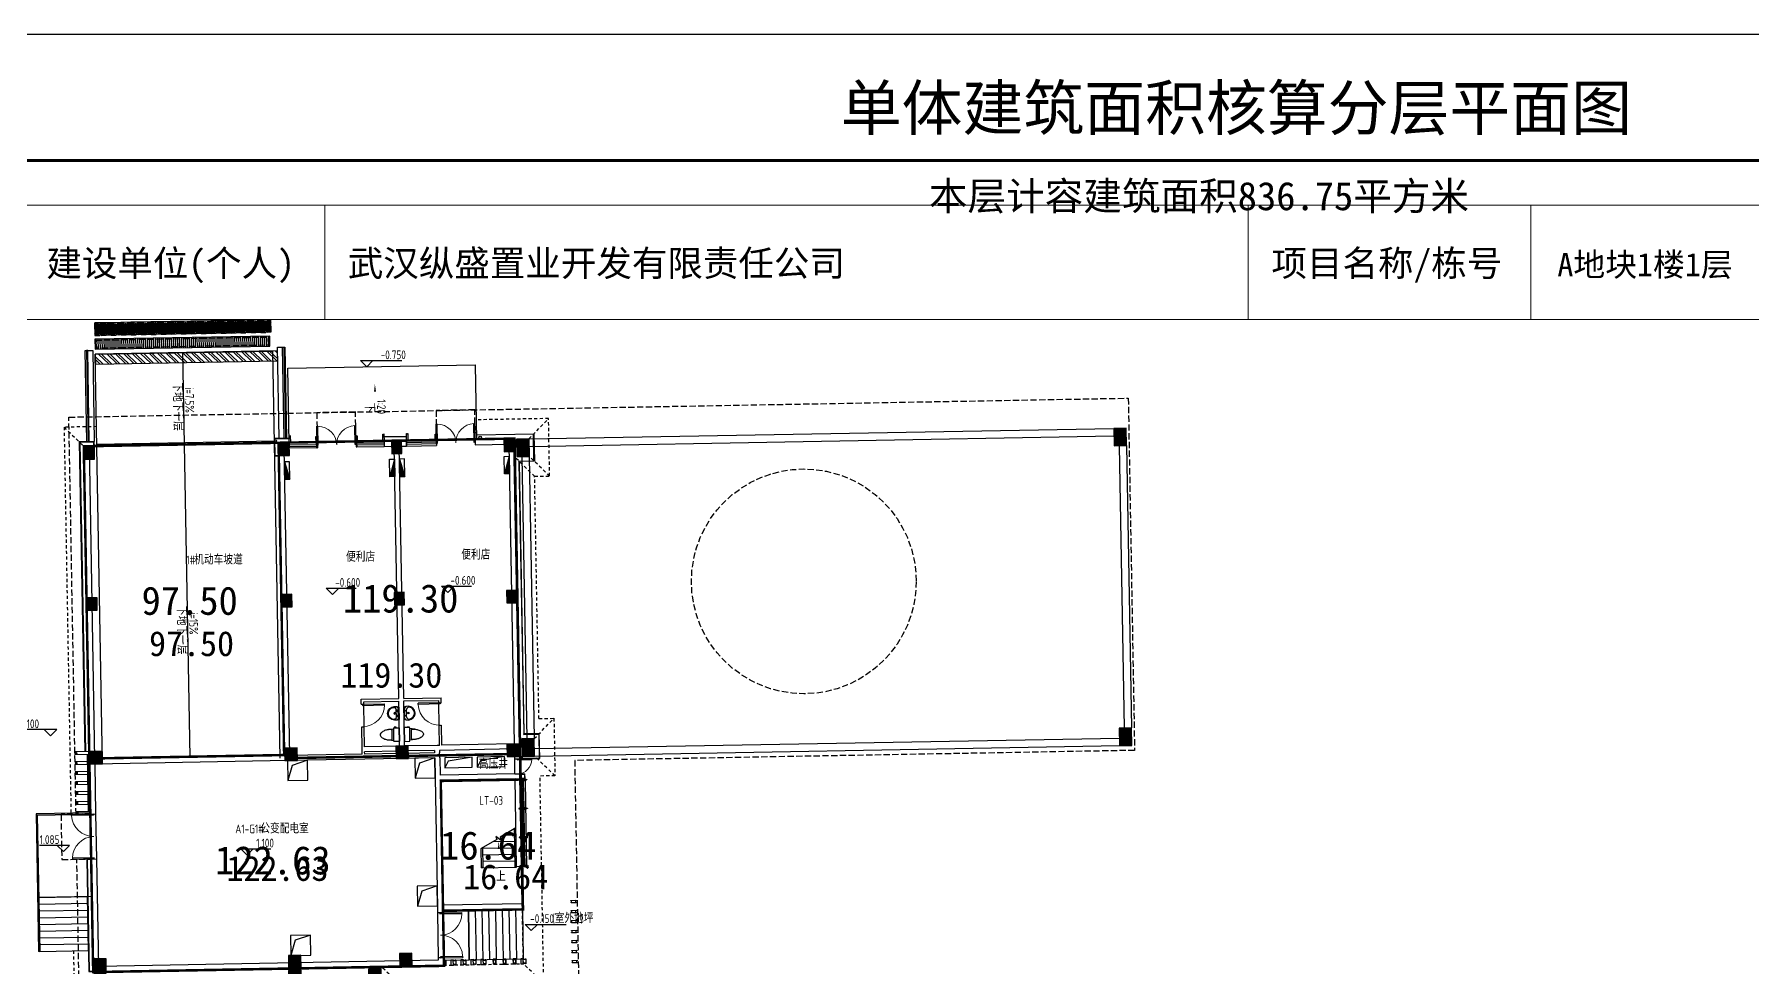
# Model space of a CAD drawing. Extents: x 512858 to 514372, y -232486 to -231710.
# Drawn here: x 513174.1 to 513242.9, y -231747.4 to -231710.1 of the extents above; entities that cross this region are included whole.
import ezdxf
from ezdxf.enums import TextEntityAlignment as Align

# ---------------------------------------------------------------- set-up
doc = ezdxf.new("R2010")
doc.units = 0
doc.header["$LTSCALE"] = 1000
for name, pattern in [('__DASH', [0.35, 0.25, -0.1]), ('CACHE2', [0.1875, 0.125, -0.0625]), ('DASH', [0.35, 0.25, -0.1])]:
    doc.linetypes.add(name, pattern=pattern)
doc.layers.get('0').update_dxf_attribs({"color": 252})
for name, color, linetype in [('$计容结果', 7, 'Continuous'), ('$面积结果', 7, 'Continuous'), ('1-A-METAL-E', 253, 'Continuous'), ('1-A-METAL-S', 253, 'Continuous'), ('1-线脚', 253, 'Continuous'), ('6#-造型-1F（实施版）金属型材-METAL-S', 253, 'Continuous'), ('6#-造型-1F（实施版）门窗', 253, 'Continuous'), ('_0', 252, 'Continuous'), ('A-ANNO-100-DIM-E', 253, 'Continuous'), ('A-ANNO-100-SYMB', 253, 'Continuous'), ('A-ANNO-100-TXT', 252, 'Continuous'), ('A-ANNO-50-SYMB', 252, 'Continuous'), ('A-DOOR', 252, 'Continuous'), ('A-Drain-Well', 253, 'Continuous'), ('A-FIRE-DOOR', 252, 'Continuous'), ('A-HOLE-E', 253, 'Continuous'), ('A-Line', 252, 'Continuous'), ('A-METAL-E', 253, 'Continuous'), ('A-METAL-S', 253, 'Continuous'), ('A-PATT-COLU', 253, 'Continuous'), ('A-STAIR', 252, 'Continuous'), ('A-STONE-S', 253, 'Continuous'), ('A-STR-CONC-C', 253, 'Continuous'), ('A-STR-CONC-H', 253, 'Continuous'), ('A-WALL-S', 252, 'Continuous'), ('A-WINDOW', 253, 'Continuous'), ('A-散水-建筑', 253, 'CACHE2'), ('AA-DIM_SYMB', 253, 'Continuous'), ('AA-STAIR', 252, 'Continuous'), ('AA-WALL', 252, 'Continuous'), ('PUB_HATCH', 252, 'Continuous'), ('WALL', 252, 'Continuous'), ('看线', 253, 'Continuous'), ('立面轮廓', 253, 'Continuous'), ('面积-免计容-配电房-1', 79, 'Continuous'), ('面积-计容-商业-1', 3, 'Continuous')]:
    doc.layers.add(name, color=color, linetype=linetype)
for name, color, linetype, lineweight in [('P-FIRE-FH', 252, 'Continuous', 25), ('图廓', 252, 'Continuous', 9), ('面积-不计容-地下室-1', 4, 'Continuous', 0)]:
    doc.layers.add(name, color=color, linetype=linetype, lineweight=lineweight)
doc.layers.add('打印图框', color=252, linetype='Continuous', plot=False)
doc.styles.add('dw', font='simhei.ttf')
doc.styles.add('STYLE1', font='stylu.ttf')
doc.styles.add('TYDG_02', font='TSSDENG.shx', dxfattribs={"width": 0.8, "bigfont": 'hztxt.shx'})

# ---------------------------------------------------------------- blocks, each defined once
blk = doc.blocks.new('1新159_FZH')
blk.add_lwpolyline([(-0.5, -0.5), (0.5, -0.5), (0.5, 0.5), (-0.5, 0.5)], close=True)
at = {"layer": 'PUB_HATCH'}
blk.add_solid([(-0.5, -0.5), (0.5, -0.5), (-0.5, 0.5), (0.5, 0.5)], dxfattribs=at)
blk = doc.blocks.new('1新177zz')
at = {"layer": 'A-STR-CONC-C'}
for p, xscale, yscale, zscale, rotation in [((-15929, 6050, 0), 400.0000000051514, 499.9999999770662, 499.9999999770662, 5.1359821e-09), ((-8129, 6050, 0), 399.9999999825959, 500.0000000362052, 500.0000000362052, 359.9999999965148), ((-3629, 6050, 0), 400.0000000172004, 500, 500, 6.003096e-10), ((871, 6050, 0), 399.9999999560532, 499.9999999998836, 499.9999999998836, 359.999999999283), ((-15929, 0, 0), 400.0000000253785, 500.000000017928, 500.000000017928, 2.001032e-09), ((-8129, 0, 0), 399.9999999827705, 499.9999999803258, 499.9999999803258, 359.9999999994998), ((-3629, 0, 0), 400.0000000171131, 499.9999999997672, 499.9999999997672, 3.835311e-10), ((871, 0, 0), 400.0000000169093, 500, 500, 2.334537e-10), ((-15879, -6150, 0), 499.9999999999709, 499.9999999999709, 499.9999999999709, 2.66804e-11), ((-8079, -6150, 0), 500, 500, 500, 1.33402e-11), ((-3629, -6150, 0), 499.9999999999709, 499.9999999999709, 499.9999999999709, 359.9999999999866), ((821, -6150, 0), 500.0000000000291, 500.0000000000291, 500.0000000000291, 1.33402e-11), ((-15879, -14450, 0), 500.0000000000291, 500.0000000000291, 500.0000000000291, 1.33402e-11), ((-8079, -14450, 0), 500.0000000000582, 500.0000000000582, 500.0000000000582, 2.66804e-11), ((-3629, -14450, 0), 500, 500, 500, 1.33402e-11), ((-8079, -15050, 0), 500.0000000000291, 500.0000000000291, 500.0000000000291, 1.33402e-11), ((-4879, -15050, 0), 499.9999999999709, 499.9999999999709, 499.9999999999709, 359.9999999999866), ((-15879, -23050, 0), 499.9999999999709, 499.9999999999709, 499.9999999999709, 2.66804e-11), ((-7279, -23050, 0), 499.9999999999127, 499.9999999999127, 499.9999999999127, 1.33402e-11)]:
    blk.add_blockref('1新159_FZH', p, dxfattribs=dict(at, xscale=xscale, yscale=yscale, zscale=zscale, rotation=rotation))
for p, xscale, yscale, zscale in [((-15879, -15050, 0), 500.0000000000291, 500.0000000000291, 500.0000000000291), ((-4879, -23050, 0), 500, 500, 500)]:
    blk.add_blockref('1新159_FZH', p, dxfattribs=dict(at, xscale=xscale, yscale=yscale, zscale=zscale))
blk = doc.blocks.new('1新77A$C3B0876DE')
at = {"layer": '看线', "linetype": 'DASH', "elevation": 0}
for points in [[(-64970, 36642), (-65256, 52539), (-22844, 53299), (-22591, 39201), (-45007, 38800), (-44821, 28501), (-50521, 28399), (-50310, 16590), (1502, 16590), (1502, 2100), (-798, 2100), (-798, -700), (-2650, -700)], [(-53767, 51845), (-53783, 52745), (-55333, 52717), (-55317, 51817)], [(-48992, 51930), (-49009, 52830), (-50558, 52802), (-50542, 51902)], [(-64371, 36652), (-65571, 36631), (-65539, 34831), (-64339, 34853)], [(-64811, 27693), (-64938, 34842)]]:
    blk.add_lwpolyline(points, dxfattribs=at)
at = {"layer": '看线', "linetype": 'DASH'}
blk.add_circle((-35833, 45965, 0), 4500, dxfattribs=at)
blk = doc.blocks.new('1新09$TwtSys$00000434')
for p, q in [((-0.5, 0.5), (-0.5, -0.5)), ((-0.5, -0.5), (0.5, 0.5)), ((0.5, 0.5), (-0.5, 0.5)), ((0.5, -0.5), (0.5, 0.5)), ((-0.5, -0.5), (0.5, -0.5))]:
    blk.add_line(p, q)
blk.add_solid([(0.5, -0.5), (0.5, 0.5), (-0.5, -0.5)])
blk = doc.blocks.new('1新89A$C71297C34')
at = {"layer": 'P-FIRE-FH', "yscale": 200, "zscale": 700}
for p, xscale, rotation in [((-47720, 50622, 0), -700, 91.02643249803366), ((-56516, 50403, 0), 700, 271.0264324980337), ((-52319, 50506, 0), -700, 91.02643249803366), ((-51919, 50515, 0), 700, 271.0264324980337)]:
    blk.add_blockref('1新09$TwtSys$00000434', p, dxfattribs=dict(at, xscale=xscale, rotation=rotation))
blk = doc.blocks.new('1新174ss')
at = {"layer": 'A-METAL-E'}
blk.add_lwpolyline([(-146444, -957702), (-146432, -958402), (-146932, -958411)], dxfattribs=at)
at = {"layer": 'A-散水-建筑'}
for points in [[(-146213, -959459), (-146218, -959198), (-145618, -959188), (-145659, -956888), (-148559, -956940)], [(-146444, -957702), (-145659, -956888)], [(-163746, -957212), (-165056, -957235), (-164779, -972683)], [(-165056, -957235), (-164242, -958021)], [(-145618, -959188), (-146431, -958402)], [(-146218, -959198), (-147031, -958413)], [(-146044, -968897), (-146213, -959459)], [(-146229, -969700), (-145444, -968886)], [(-146044, -968897), (-145444, -968886), (-145403, -971186), (-146003, -971196)], [(-145403, -971186), (-146216, -970400)], [(-151478, -983947), (-151556, -979597), (-145854, -979495), (-146003, -971196)], [(-149869, -978767), (-146669, -978710), (-146708, -976510)], [(-164680, -978192), (-164618, -981682)], [(-151556, -979597), (-152369, -978812)], [(-145854, -979495), (-146668, -978710)]]:
    blk.add_lwpolyline(points, dxfattribs=at)
blk = doc.blocks.new('1新165drhdeggdgd')
at = {"color": 8}
for p, q in [((1120758, -219765), (1120787, -219557)), ((1121189, -219373), (1121131, -219427)), ((1121224, -219359), (1121584, -219359)), ((1121262, -219442), (1121544, -219442)), ((1121619, -219374), (1121675, -219431))]:
    blk.add_line(p, q, dxfattribs=at)
for points in [[(1120806, -219557, 0.414214), (1120828, -219535), (1120828, -219359, 0.414214), (1120806, -219337), (1120299, -219337, 0.414214), (1120277, -219359), (1120277, -219535, 0.414214), (1120299, -219557)], [(1120372, -219623), (1120733, -219623, -0.39219), (1120753, -219641), (1120755, -219662), (1120757, -219700), (1120757, -219734), (1120757, -219765), (1120754, -219795), (1120749, -219825), (1120742, -219855), (1120732, -219886), (1120720, -219920), (1120705, -219956), (1120687, -219990), (1120667, -220023), (1120643, -220053), (1120616, -220078), (1120586, -220096), (1120565, -220103, -0.15433), (1120540, -220103), (1120519, -220096), (1120489, -220078), (1120462, -220053), (1120438, -220023), (1120418, -219990), (1120400, -219956), (1120385, -219920), (1120373, -219886), (1120363, -219855), (1120356, -219825), (1120351, -219795), (1120348, -219765), (1120348, -219734), (1120348, -219700), (1120350, -219662), (1120352, -219641, -0.39219)], [(1121300, -219766, 0.224698), (1121514, -219762, 0.348046), (1121672, -219415), (1121643, -219337), (1121162, -219337), (1121133, -219415, 0.356844)]]:
    blk.add_lwpolyline(points, format="xyb", close=True, dxfattribs=at)
for points in [[(1120347, -219765), (1120318, -219557)], [(1121165, -219337), (1121642, -219337)]]:
    blk.add_lwpolyline(points, dxfattribs=at)
blk.add_lwpolyline([(1120828, -219457), (1120850, -219457), (1120850, -219536), (1120828, -219536)], close=True, dxfattribs=at)
for centre, radius in [((1121303, -219402), 16.3), ((1121405, -219509), 31.6), ((1121405, -219509), 23), ((1121503, -219402), 16.3)]:
    blk.add_circle(centre, radius, dxfattribs=at)
for centre, radius, start, end in [((1121262, -219542), 100, 90, 190.56023), ((1121403, -219515), 243, 190.56023, 349.43977), ((1121224, -219409), 50, 90, 133.18096), ((1121544, -219542), 100, 349.43977, 90), ((1121584, -219409), 50, 44.56072, 90)]:
    blk.add_arc(centre, radius, start, end, dxfattribs=at)
blk = doc.blocks.new('1新157JSDDY')
at = {"layer": 'A-Line'}
for p, q in [((-200, 250), (0, 250)), ((-200, 0), (-200, 250)), ((-200, 250), (200, 250)), ((200, 250), (0, 250)), ((200, 0), (200, 250)), ((200, 0), (200, -250)), ((-200, 0), (-200, -250)), ((-200, -250), (200, -250))]:
    blk.add_line(p, q, dxfattribs=at)
at = {"layer": 'PUB_HATCH'}
for p, q in [((-155, 0, 0), (-200, 84, 0)), ((-155, 0, 0), (-200, -84, 0)), ((0, 192), (-29, 192)), ((-29, 192), (-16, 167, 0)), ((-16, 167, 0), (-16, 152, 0)), ((-16, 152, 0), (0, 152, 0)), ((0, 192), (29, 192)), ((16, 152, 0), (0, 152, 0)), ((29, 192), (16, 167, 0)), ((16, 167, 0), (16, 152, 0)), ((155, 0, 0), (200, 84, 0)), ((155, 0, 0), (200, -84, 0)), ((-29, -192), (-16, -167, 0)), ((0, -192), (-29, -192)), ((-16, -167, 0), (-16, -152, 0)), ((-16, -152, 0), (0, -152, 0)), ((16, -152, 0), (0, -152, 0)), ((0, -192), (29, -192)), ((16, -167, 0), (16, -152, 0)), ((29, -192), (16, -167, 0))]:
    blk.add_line(p, q, dxfattribs=at)
at = {"layer": 'PUB_HATCH', "elevation": 0, "flags": 128}
for points in [[(-75, 0), (-200, 232)], [(-200, 167), (-16, 167)], [(-200, 158), (-115, 0)], [(-200, -158), (-115, 0)], [(-75, 0), (-200, -232)], [(-35, 0), (-170, 250)], [(-35, 0), (-170, -250)], [(0, 8), (-130, 250)], [(0, 82), (-90, 250)], [(0, 8), (130, 250)], [(0, 82), (90, 250)], [(200, 167), (16, 167)], [(35, 0), (170, 250)], [(35, 0), (170, -250)], [(75, 0), (200, 232)], [(75, 0), (200, -232)], [(200, 158), (115, 0)], [(200, -158), (115, 0)], [(-200, -167), (-16, -167)], [(0, -8), (-130, -250)], [(0, -82), (-90, -250)], [(0, -8), (130, -250)], [(0, -82), (90, -250)], [(200, -167), (16, -167)]]:
    blk.add_lwpolyline(points, dxfattribs=at)
at = {"layer": 'PUB_HATCH', "flags": 128}
for points in [[(-200, 83), (-1, 83)], [(-200, 0), (0, 0)], [(-200, 0), (0, 0)], [(200, 0), (0, 0)], [(200, 0), (0, 0)], [(200, 83), (1, 83)], [(-200, -83), (-1, -83)], [(200, -83), (1, -83)]]:
    blk.add_lwpolyline(points, dxfattribs=at)
at = {"layer": 'PUB_HATCH'}
for centre, start, end in [((0, 167, 0), 90.00052, 269.99948), ((0, 167, 0), 270.00052, 89.99948), ((0, -167, 0), 90.00052, 269.99948), ((0, -167, 0), 270.00052, 89.99948)]:
    blk.add_arc(centre, 10, start, end, dxfattribs=at)
blk = doc.blocks.new('1新84A$C5EFF0BDD')
at = {"true_color": 0x939598}
h = blk.add_hatch(dxfattribs=at)
h.set_pattern_fill('ANSI31', color=252, scale=50, angle=43.97357)
h.set_pattern_definition([(90, (11254.96, -12600), (-79.375, 5e-12), [])])
h.paths.add_polyline_path([(-300, 3900), (-300, 4300), (-7300, 4300), (-7300, 3900)])
h = blk.add_hatch(dxfattribs=at)
h.set_pattern_fill('ANSI32', color=252, scale=50, angle=-90)
h.set_pattern_definition([(315, (-9858.67, -20206.13), (168.3798, 168.3798), []), (315, (-9858.67, -20318.38), (168.3798, 168.3798), [])])
h.paths.add_polyline_path([(0, 3700), (-7300, 3700), (-7300, 3300), (0, 3300)])
at = {"elevation": 0}
blk.add_lwpolyline([(0, 3700), (-7300, 3700), (-7300, 3300), (0, 3300)], close=True, dxfattribs=at)
at = {"layer": '_0', "elevation": 0}
for points in [[(-7700, 200), (-7700, 3850), (-7400, 3850), (-7400, 200)], [(0, 200), (0, 3850), (300, 3850), (300, 200)]]:
    blk.add_lwpolyline(points, dxfattribs=at)
at = {"layer": 'A-Drain-Well', "linetype": 'ByBlock', "elevation": 0, "flags": 128}
blk.add_lwpolyline([(-300, 3900), (-300, 4300), (-7300, 4300), (-7300, 3900)], close=True, dxfattribs=at)
at = {"layer": 'A-Drain-Well', "linetype": '__DASH', "elevation": 0, "flags": 128}
blk.add_lwpolyline([(-350, 3950), (-350, 4250), (-7250, 4250), (-7250, 3950)], close=True, dxfattribs=at)
at = {"layer": 'AA-DIM_SYMB'}
blk.add_lwpolyline([(-3800, 3700), (-3800, -12500)], dxfattribs=at)
at = {"layer": 'AA-STAIR', "ltscale": 10}
for points in [[(-7300, -12700), (-7300, 3700), (-200, 3700), (-200, -12600)], [(-7300, 100), (-200, 100)]]:
    blk.add_lwpolyline(points, dxfattribs=at)
at = {"layer": 'AA-STAIR', "ltscale": 10, "elevation": 0}
blk.add_lwpolyline([(-300, 3700), (-7300, 3700)], dxfattribs=at)
at = {"layer": 'AA-WALL', "elevation": 0}
for points in [[(-7600, 200), (-7600, 3850), (-7650, 3850), (-7650, 200)], [(200, 200), (200, 3850), (250, 3850), (250, 200)]]:
    blk.add_lwpolyline(points, dxfattribs=at)
at = {"layer": 'A-Line', "rotation": 180.0000333580135}
for p in [(-7099, 4700, 0), (-6850, 4700, 0), (-6450, 4700, 0), (-6050, 4700, 0), (-5650, 4700, 0), (-5250, 4700, 0), (-4850, 4700, 0), (-4450, 4700, 0), (-4050, 4700, 0), (-3650, 4700, 0), (-3250, 4700, 0), (-2850, 4700, 0), (-2450, 4700, 0), (-2050, 4700, 0), (-1650, 4700, 0), (-1250, 4700, 0), (-850, 4700, 0), (-450, 4700, 0)]:
    blk.add_blockref('1新157JSDDY', p, dxfattribs=at)
blk = doc.blocks.new('1新79A$C45797C39')
at = {"layer": '立面轮廓'}
for points in [[(-115, -2), (115, 2), (116, -73), (-114, -77), (-115, -2)], [(-115, -12), (115, -8)], [(-114, -67), (116, -63)]]:
    blk.add_lwpolyline(points, dxfattribs=at)
for points in [[(-114, -35), (-169, -36, 1), (-169, -46), (-114, -45)], [(116, -30), (171, -29, -1), (171, -39), (116, -40)]]:
    blk.add_lwpolyline(points, format="xyb", dxfattribs=at)
blk = doc.blocks.new('1新170gthegsffsf')
at = {"layer": '6#-造型-1F（实施版）金属型材-METAL-S'}
blk.add_lwpolyline([(2575456, -483476), (2575446, -483476), (2575446, -483466), (2575416, -483466), (2575416, -483476), (2575406, -483476), (2575406, -483226), (2575456, -483226)], close=True, dxfattribs=at)
blk = doc.blocks.new('1新88A$C6F092640')
at = {"layer": '1-A-METAL-E', "elevation": 0}
for points in [[(-47192, 37985), (-47131, 34536)], [(-46992, 37989), (-46931, 34539)]]:
    blk.add_lwpolyline(points, dxfattribs=at)
at = {"layer": '1-A-METAL-S', "elevation": 0}
for points in [[(-47117, 37987), (-47098, 36912)], [(-47067, 37987), (-47048, 36913)], [(-47097, 36837), (-47077, 35762)], [(-47047, 36838), (-47028, 35763)], [(-47076, 35687), (-47057, 34612)], [(-47026, 35688), (-47007, 34613)]]:
    blk.add_lwpolyline(points, dxfattribs=at)
at = {"layer": '6#-造型-1F（实施版）金属型材-METAL-S', "elevation": 0}
for points in [[(-56441, 51797), (-56431, 51797), (-56431, 51787), (-56401, 51787), (-56401, 51797), (-56391, 51798), (-56386, 51498), (-56436, 51497)], [(-52692, 51864), (-52682, 51864), (-52682, 51854), (-52652, 51855), (-52652, 51865), (-52642, 51865), (-52636, 51565), (-52686, 51564)], [(-51742, 51881), (-51732, 51881), (-51732, 51871), (-51702, 51872), (-51702, 51882), (-51692, 51882), (-51687, 51582), (-51737, 51581)], [(-48992, 51930), (-48982, 51930), (-48982, 51920), (-48952, 51921), (-48952, 51931), (-48942, 51931), (-48937, 51631), (-48987, 51630)], [(-65014, 39061), (-65014, 39041), (-64414, 39052), (-64416, 39152), (-65016, 39141), (-65016, 39121), (-64946, 39122), (-64944, 39062)], [(-65007, 38661), (-65007, 38641), (-64507, 38650), (-64509, 38750), (-65009, 38741), (-65008, 38721), (-64938, 38722), (-64937, 38662)], [(-65000, 38261), (-65000, 38241), (-64500, 38250), (-64502, 38350), (-65002, 38341), (-65001, 38321), (-64931, 38323), (-64930, 38263)], [(-64993, 37861), (-64993, 37841), (-64493, 37850), (-64494, 37950), (-64994, 37941), (-64994, 37921), (-64924, 37923), (-64923, 37863)], [(-64986, 37461), (-64985, 37441), (-64486, 37450), (-64487, 37550), (-64987, 37541), (-64987, 37521), (-64917, 37523), (-64916, 37463)], [(-64979, 37061), (-64978, 37041), (-64478, 37050), (-64480, 37150), (-64980, 37141), (-64980, 37121), (-64910, 37123), (-64909, 37063)], [(-64971, 36662), (-64971, 36642), (-64371, 36652), (-64373, 36752), (-64973, 36742), (-64973, 36722), (-64903, 36723), (-64901, 36663)], [(-45155, 33197), (-44955, 33200), (-44955, 33180), (-44978, 33180), (-44977, 33120), (-44953, 33120), (-44953, 33100), (-45153, 33097), (-45153, 33117), (-45130, 33117), (-45131, 33177), (-45155, 33177)], [(-45148, 32797), (-44948, 32800), (-44947, 32780), (-44970, 32780), (-44969, 32720), (-44946, 32720), (-44946, 32700), (-45146, 32697), (-45146, 32717), (-45123, 32717), (-45124, 32777), (-45147, 32777)], [(-45141, 32397), (-44941, 32400), (-44940, 32380), (-44963, 32380), (-44962, 32320), (-44939, 32320), (-44939, 32300), (-45139, 32297), (-45139, 32317), (-45116, 32317), (-45117, 32377), (-45140, 32377)], [(-45133, 31997), (-44933, 32000), (-44933, 31980), (-44956, 31980), (-44955, 31920), (-44932, 31920), (-44932, 31900), (-45132, 31897), (-45132, 31917), (-45109, 31917), (-45110, 31977), (-45133, 31977)], [(-45126, 31597), (-44926, 31600), (-44926, 31580), (-44949, 31580), (-44948, 31520), (-44925, 31520), (-44924, 31500), (-45124, 31497), (-45125, 31517), (-45102, 31517), (-45103, 31577), (-45126, 31577)], [(-45119, 31197), (-44919, 31200), (-44919, 31180), (-44942, 31180), (-44941, 31120), (-44918, 31120), (-44917, 31100), (-45117, 31097), (-45118, 31117), (-45095, 31117), (-45096, 31177), (-45119, 31177)], [(-50165, 30806), (-50161, 30606), (-50181, 30605), (-50182, 30629), (-50242, 30627), (-50241, 30604), (-50261, 30604), (-50265, 30804), (-50245, 30804), (-50245, 30781), (-50185, 30782), (-50185, 30805)], [(-49765, 30813), (-49762, 30613), (-49782, 30613), (-49782, 30636), (-49842, 30635), (-49841, 30612), (-49861, 30611), (-49865, 30811), (-49845, 30812), (-49845, 30788), (-49785, 30790), (-49785, 30813)], [(-49365, 30820), (-49362, 30620), (-49382, 30620), (-49382, 30643), (-49442, 30642), (-49442, 30619), (-49462, 30618), (-49465, 30818), (-49445, 30819), (-49445, 30796), (-49385, 30797), (-49385, 30820)], [(-48965, 30827), (-48962, 30627), (-48982, 30627), (-48982, 30650), (-49042, 30649), (-49042, 30626), (-49062, 30626), (-49065, 30826), (-49045, 30826), (-49045, 30803), (-48985, 30804), (-48985, 30827)], [(-48565, 30834), (-48562, 30635), (-48582, 30634), (-48582, 30657), (-48642, 30656), (-48642, 30633), (-48662, 30633), (-48665, 30833), (-48645, 30833), (-48645, 30810), (-48585, 30811), (-48585, 30834)], [(-48165, 30842), (-48162, 30642), (-48182, 30641), (-48182, 30664), (-48242, 30663), (-48242, 30640), (-48262, 30640), (-48265, 30840), (-48245, 30840), (-48245, 30817), (-48185, 30818), (-48185, 30841)], [(-47765, 30849), (-47762, 30649), (-47782, 30648), (-47782, 30672), (-47842, 30670), (-47842, 30647), (-47862, 30647), (-47865, 30847), (-47845, 30847), (-47845, 30824), (-47785, 30825), (-47785, 30848)], [(-47365, 30856), (-47362, 30656), (-47382, 30656), (-47382, 30679), (-47442, 30678), (-47442, 30655), (-47462, 30654), (-47465, 30854), (-47445, 30855), (-47445, 30831), (-47385, 30833), (-47385, 30856)], [(-46966, 30863), (-46962, 30663), (-46982, 30663), (-46982, 30686), (-47042, 30685), (-47042, 30662), (-47062, 30661), (-47066, 30861), (-47046, 30862), (-47045, 30839), (-46985, 30840), (-46986, 30863)], [(-45112, 30797), (-44912, 30800), (-44912, 30780), (-44935, 30780), (-44934, 30720), (-44910, 30720), (-44910, 30700), (-45110, 30697), (-45110, 30717), (-45087, 30717), (-45088, 30777), (-45112, 30777)]]:
    blk.add_lwpolyline(points, close=True, dxfattribs=at)
for points in [[(-64473, 36750), (-64514, 39050)], [(-64453, 36751), (-64494, 39050)]]:
    blk.add_lwpolyline(points, dxfattribs=at)
at = {"layer": 'A-STONE-S', "elevation": 0}
for points in [[(-56439, 51697), (-57039, 51686), (-57027, 50986), (-56827, 50990)], [(-56439, 51677), (-57019, 51666), (-57007, 51006), (-56827, 51010)], [(-52640, 51765), (-51740, 51781)], [(-52640, 51745), (-51740, 51761)], [(-48941, 51831), (-47401, 51859)], [(-64235, 51357), (-64238, 51557), (-64838, 51546), (-64616, 39148)], [(-64255, 51357), (-64258, 51537), (-64818, 51527), (-64596, 39149)], [(-47110, 38962), (-47108, 38862), (-46408, 38874), (-46426, 39874), (-47046, 39863)], [(-47046, 39843), (-46446, 39854), (-46429, 38894), (-47088, 38882), (-47090, 38962)], [(-47046, 39843), (-47046, 39863)], [(-47197, 38240), (-47017, 38243), (-47014, 38083), (-47199, 38080)], [(-47197, 38260), (-46997, 38264)], [(-64339, 34852), (-64539, 34849), (-64458, 30350), (-64258, 30353)], [(-64339, 34832), (-64519, 34829), (-64439, 30370), (-64259, 30373)]]:
    blk.add_lwpolyline(points, dxfattribs=at)
at = {"layer": 'A-STONE-S'}
for points in [[(-47401, 51859), (-47401, 51839), (-48940, 51811)], [(-47026, 39883), (-47221, 50742), (-47241, 50741), (-47046, 39883)], [(-47046, 39883), (-47026, 39883)], [(-47199, 38060), (-46994, 38064), (-46997, 38264)]]:
    blk.add_lwpolyline(points, dxfattribs=at)
blk.add_lwpolyline([(-47241, 50761), (-47242, 50781), (-46642, 50792), (-46661, 51852), (-47381, 51839), (-47381, 51859), (-46641, 51872), (-46621, 50772)], close=True, dxfattribs=at)
at = {"layer": '1-线脚', "rotation": 359.9617432749528}
for p in [(-47094, 38062, 0), (-47073, 36912, 0), (-47052, 35762, 0), (-47032, 34613, 0)]:
    blk.add_blockref('1新79A$C45797C39', p, dxfattribs=at)
at = {"layer": '6#-造型-1F（实施版）门窗', "rotation": 181.026432498089}
for p in [(2528338, -385496, 0), (2529938, -385468, 0), (2533112, -385411, 0)]:
    blk.add_blockref('1新170gthegsffsf', p, dxfattribs=at)
blk = doc.blocks.new('1新04$DorLib2D$00000002')
for p, q in [((-0.5, 0), (-0.5, 0.4875)), ((-0.475, 0.4875), (-0.5, 0.4875)), ((-0.475, 0), (-0.475, 0.4875)), ((0.475, 0), (0.475, 0.4875)), ((0.475, 0.4875), (0.5, 0.4875)), ((0.5, 0), (0.5, 0.4875)), ((-0.5, 0), (-0.475, 0)), ((0.5, 0), (0.475, 0))]:
    blk.add_line(p, q)
at = {"lineweight": 13}
for centre, start, end in [((-0.4875, 0), 0, 88.53072), ((0.4875, 0), 91.46928, 180)]:
    blk.add_arc(centre, 0.4875, start, end, dxfattribs=at)
blk = doc.blocks.new('1新10$WINLIB2D$00000001')
at = {"color": 0}
for points in [[(-0.5, 0.5), (-0.5, -0.5)], [(-0.5, 0.5), (0.5, 0.5)], [(0.5, 0.167), (-0.5, 0.167)], [(0.5, -0.5), (0.5, 0.5)], [(0.5, -0.167), (-0.5, -0.167)], [(-0.5, -0.5), (0.5, -0.5)]]:
    blk.add_lwpolyline(points, dxfattribs=at)
blk = doc.blocks.new('1新03$DorLib2D$00000001')
for p, q in [((0.45, 0.975), (0.5, 0.975)), ((0.45, 0), (0.45, 0.975)), ((0.5, 0), (0.45, 0)), ((0.5, 0), (0.5, 0.975))]:
    blk.add_line(p, q)
at = {"lineweight": 13}
blk.add_arc((0.475, 0), 0.975, 91.46928, 180, dxfattribs=at)
blk = doc.blocks.new('1新91A-3#-PLAN$0$$DorLib2D$00000001')
for p, q in [((0.45, 0.975), (0.5, 0.975)), ((0.45, 0), (0.45, 0.975)), ((0.5, 0), (0.5, 0.975)), ((0.5, 0), (0.45, 0))]:
    blk.add_line(p, q)
at = {"lineweight": 13}
blk.add_arc((0.475, 0), 0.975, 91.46928, 180, dxfattribs=at)

msp = doc.modelspace()

# ---------------------------------------------------------------- hatches: boundary and pattern name
at = {"layer": 'A-PATT-COLU'}
for points in [[(513217.356, -231725.822), (513217.369, -231726.522), (513217.869, -231726.513), (513217.856, -231725.814)], [(513193.441, -231726.251), (513193.454, -231726.951), (513193.954, -231726.942), (513193.941, -231726.242)], [(513193.656, -231738.249), (513193.669, -231738.949), (513194.169, -231738.94), (513194.156, -231738.24)], [(513217.571, -231737.821), (513217.584, -231738.52), (513218.084, -231738.511), (513218.071, -231737.812)]]:
    msp.add_hatch(color=252, dxfattribs=at).paths.add_polyline_path(points, flags=17)

# ---------------------------------------------------------------- linework, layer by layer
at = {"color": 252}
for centre in [(513183.791, -231726.324), (513191.99, -231726.177)]:
    msp.add_circle(centre, 0.05, dxfattribs=at)
at = {"layer": 'A-ANNO-100-DIM-E', "color": 252}
for p, q in [((513187.447, -231723.358), (513187.197, -231723.108)), ((513187.197, -231723.108), (513188.847, -231723.108)), ((513187.447, -231723.358), (513187.697, -231723.108)), ((513186.075, -231732.467), (513185.825, -231732.217)), ((513185.825, -231732.217), (513187.025, -231732.217)), ((513186.075, -231732.467), (513186.325, -231732.217)), ((513190.69, -231732.385), (513190.44, -231732.135)), ((513190.44, -231732.135), (513191.64, -231732.135)), ((513190.69, -231732.385), (513190.94, -231732.135)), ((513175.037, -231737.877), (513173.387, -231737.877)), ((513174.787, -231738.127), (513174.537, -231737.877)), ((513174.787, -231738.127), (513175.037, -231737.877)), ((513175.551, -231742.511), (513174.352, -231742.511)), ((513175.301, -231742.761), (513175.051, -231742.511)), ((513175.301, -231742.761), (513175.551, -231742.511)), ((513182.656, -231742.899), (513182.406, -231742.649)), ((513182.406, -231742.649), (513183.606, -231742.649)), ((513182.656, -231742.899), (513182.906, -231742.649)), ((513194.034, -231745.923), (513193.784, -231745.673)), ((513193.784, -231745.673), (513195.433, -231745.673)), ((513194.034, -231745.923), (513194.284, -231745.673))]:
    msp.add_line(p, q, dxfattribs=at)
at = {"layer": 'A-ANNO-100-SYMB', "color": 252}
for points in [[(513180.092, -231723.62, 0, 0, 0), (513180.128, -231725.62, 0, 0.08, 0), (513180.122, -231725.32, 0, 0, 0)], [(513187.809, -231725.802, 0, 0, 0), (513187.773, -231724.047, 0, 0.08, 0), (513187.78, -231724.347, 0, 0, 0)], [(513180.252, -231732.569, 0, 0, 0), (513180.288, -231734.569, 0, 0.08, 0), (513180.283, -231734.269, 0, 0, 0)]]:
    msp.add_lwpolyline(points, format="xyseb", dxfattribs=at)
at = {"layer": 'A-ANNO-50-SYMB', "color": 252}
msp.add_lwpolyline([(513192.751, -231743.526, 0, 0, 0), (513192.73, -231742.356, 0, 0.08, 0), (513192.735, -231742.656, 0, 0, 0)], format="xyseb", dxfattribs=at)
at = {"layer": 'A-DOOR', "color": 252}
for p, q in [((513187.346, -231737.762), (513187.33, -231736.862)), ((513190.346, -231737.708), (513190.33, -231736.808)), ((513176.44, -231743.058), (513176.407, -231741.258)), ((513176.64, -231743.055), (513176.607, -231741.255)), ((513190.279, -231745.211), (513190.311, -231747.01)), ((513190.479, -231745.207), (513190.511, -231747.007))]:
    msp.add_line(p, q, dxfattribs=at)
at = {"layer": 'A-FIRE-DOOR', "color": 252}
for p, q in [((513193.381, -231739.654), (513193.371, -231739.054)), ((513193.581, -231739.651), (513193.571, -231739.051))]:
    msp.add_line(p, q, dxfattribs=at)
at = {"layer": 'A-HOLE-E', "color": 252, "elevation": 0}
for points in [[(513191.875, -231739.381), (513192.975, -231739.361), (513192.968, -231738.961), (513191.868, -231738.981)], [(513190.575, -231739.404), (513191.675, -231739.385), (513191.668, -231738.985), (513190.568, -231739.004)], [(513189.476, -231744.945), (513190.276, -231744.931), (513190.261, -231744.131), (513189.461, -231744.146)], [(513184.41, -231746.916), (513185.21, -231746.902), (513185.195, -231746.102), (513184.396, -231746.116)]]:
    msp.add_lwpolyline(points, close=True, dxfattribs=at)
for points in [[(513192.968, -231738.961), (513192.009, -231739.113), (513191.875, -231739.381)], [(513191.668, -231738.985), (513190.709, -231739.136), (513190.575, -231739.404)], [(513190.261, -231744.131), (513189.652, -231744.34), (513189.476, -231744.945)], [(513185.195, -231746.102), (513184.587, -231746.311), (513184.41, -231746.916)]]:
    msp.add_lwpolyline(points, dxfattribs=at)
at = {"layer": 'A-HOLE-E', "color": 252}
for points in [[(513184.285, -231739.917), (513185.084, -231739.903), (513185.07, -231739.103), (513184.27, -231739.117)], [(513189.384, -231739.826), (513190.184, -231739.812), (513190.169, -231739.012), (513189.37, -231739.026)]]:
    msp.add_lwpolyline(points, close=True, dxfattribs=at)
for points in [[(513185.07, -231739.103), (513184.461, -231739.312), (513184.285, -231739.917)], [(513190.169, -231739.012), (513189.561, -231739.221), (513189.384, -231739.826)]]:
    msp.add_lwpolyline(points, dxfattribs=at)
at = {"layer": 'A-METAL-E', "color": 252, "elevation": 0}
for points in [[(513176.406, -231741.209), (513174.207, -231741.248), (513174.305, -231746.757)], [(513176.407, -231741.258), (513174.258, -231741.297), (513174.355, -231746.756)]]:
    msp.add_lwpolyline(points, dxfattribs=at)
at = {"layer": 'A-METAL-E', "color": 252}
msp.add_lwpolyline([(513174.355, -231746.756), (513174.305, -231746.757)], dxfattribs=at)
at = {"layer": 'A-METAL-S', "color": 252}
for points in [[(513190.816, -231747.301), (513190.916, -231747.3), (513190.913, -231747.1), (513190.813, -231747.101)], [(513191.216, -231747.294), (513191.316, -231747.292), (513191.313, -231747.092), (513191.213, -231747.094)], [(513191.616, -231747.287), (513191.716, -231747.285), (513191.713, -231747.085), (513191.613, -231747.087)], [(513192.016, -231747.28), (513192.116, -231747.278), (513192.112, -231747.078), (513192.012, -231747.08)], [(513192.516, -231747.271), (513192.616, -231747.269), (513192.612, -231747.069), (513192.512, -231747.071)], [(513192.916, -231747.264), (513193.016, -231747.262), (513193.012, -231747.062), (513192.912, -231747.064)], [(513193.316, -231747.257), (513193.416, -231747.255), (513193.412, -231747.055), (513193.312, -231747.057)], [(513193.616, -231747.251), (513193.716, -231747.249), (513193.712, -231747.049), (513193.612, -231747.051)]]:
    msp.add_lwpolyline(points, close=True, dxfattribs=at)
at = {"layer": 'A-STAIR', "color": 252}
for p, q in [((513192.504, -231742.36), (513193.37, -231742.345)), ((513192.95, -231742.092), (513193.365, -231742.085)), ((513193.42, -231741.81), (513193.361, -231741.845)), ((513192.035, -231742.643), (513192.094, -231742.607)), ((513192.094, -231742.628), (513193.374, -231742.605)), ((513192.099, -231742.888), (513193.379, -231742.865)), ((513192.048, -231743.379), (513192.108, -231743.378)), ((513192.048, -231743.409), (513192.048, -231743.379)), ((513192.048, -231743.409), (513193.388, -231743.385)), ((513192.104, -231743.148), (513193.383, -231743.125)), ((513193.388, -231743.385), (513193.448, -231743.384)), ((513174.317, -231744.596), (513176.266, -231744.562)), ((513174.355, -231746.756), (513174.317, -231744.596)), ((513174.322, -231744.866), (513176.271, -231744.831)), ((513174.326, -231745.136), (513176.276, -231745.101)), ((513176.305, -231746.721), (513176.266, -231744.562)), ((513191.518, -231745.088), (513193.678, -231745.05)), ((513191.518, -231745.088), (513191.554, -231747.088)), ((513191.788, -231745.083), (513191.824, -231747.083)), ((513192.058, -231745.079), (513192.094, -231747.078)), ((513192.328, -231745.074), (513192.364, -231747.073)), ((513192.598, -231745.069), (513192.634, -231747.069)), ((513192.868, -231745.064), (513192.904, -231747.064)), ((513193.138, -231745.059), (513193.174, -231747.059)), ((513193.408, -231745.054), (513193.443, -231747.054)), ((513193.678, -231745.05), (513193.713, -231747.049)), ((513174.331, -231745.406), (513176.281, -231745.371)), ((513174.336, -231745.676), (513176.286, -231745.641)), ((513174.341, -231745.946), (513176.291, -231745.911)), ((513174.346, -231746.216), (513176.295, -231746.181)), ((513174.351, -231746.486), (513176.3, -231746.451)), ((513174.355, -231746.756), (513176.305, -231746.721)), ((513191.554, -231747.088), (513193.713, -231747.049))]:
    msp.add_line(p, q, dxfattribs=at)
for points in [[(513184.342, -231726.414), (513184.289, -231723.414), (513191.787, -231723.28), (513191.841, -231726.28)], [(513193.42, -231741.81), (513192.787, -231742.19), (513192.824, -231742.32), (513192.615, -231742.151), (513192.65, -231742.273), (513192.035, -231742.643)], [(513193.388, -231743.385), (513193.361, -231741.845)], [(513193.448, -231743.384), (513193.42, -231741.81)], [(513192.048, -231743.379), (513192.035, -231742.643)], [(513192.108, -231743.378), (513192.094, -231742.607)]]:
    msp.add_lwpolyline(points, dxfattribs=at)
at = {"layer": 'A-STAIR', "color": 252, "elevation": 0}
for points in [[(513176.466, -231744.558), (513174.317, -231744.596), (513174.258, -231741.297), (513176.407, -231741.258)], [(513193.674, -231744.85), (513193.649, -231743.375)]]:
    msp.add_lwpolyline(points, dxfattribs=at)
at = {"layer": 'A-STAIR', "color": 252}
msp.add_lwpolyline([(513190.513, -231747.107), (513191.554, -231747.088), (513191.518, -231745.088), (513190.477, -231745.107)], close=True, dxfattribs=at)
at = {"layer": 'A-STR-CONC-C', "color": 252}
for points in [[(513217.369, -231726.522), (513217.869, -231726.513), (513217.856, -231725.814), (513217.356, -231725.822)], [(513193.454, -231726.951), (513193.954, -231726.942), (513193.941, -231726.242), (513193.441, -231726.251)], [(513193.669, -231738.949), (513194.169, -231738.94), (513194.156, -231738.24), (513193.656, -231738.249)], [(513217.584, -231738.52), (513218.084, -231738.511), (513218.071, -231737.812), (513217.571, -231737.821)]]:
    msp.add_lwpolyline(points, close=True, dxfattribs=at)
at = {"layer": 'A-STR-CONC-H', "color": 252, "linetype": '__DASH'}
for points in [[(513193.941, -231726.242), (513217.356, -231725.822)], [(513193.946, -231726.542), (513217.362, -231726.122)], [(513217.569, -231726.519), (513217.771, -231737.817)], [(513217.869, -231726.513), (513218.071, -231737.812)], [(513193.654, -231726.947), (513193.856, -231738.245)], [(513193.954, -231726.942), (513194.156, -231738.24)], [(513194.163, -231738.64), (513217.578, -231738.22)], [(513194.169, -231738.94), (513217.584, -231738.52)]]:
    msp.add_lwpolyline(points, dxfattribs=at)
at = {"layer": 'A-WALL-S', "color": 252}
for p, q in [((513176.144, -231726.561), (513176.344, -231726.557)), ((513176.37, -231739.159), (513176.144, -231726.561)), ((513176.568, -231739.055), (513176.344, -231726.557)), ((513183.943, -231726.421), (513184.343, -231726.414)), ((513184.167, -231738.919), (513183.943, -231726.421)), ((513185.442, -231726.394), (513185.467, -231726.394)), ((513185.446, -231726.594), (513185.471, -231726.594)), ((513187.017, -231726.366), (513187.042, -231726.366)), ((513187.02, -231726.566), (513187.045, -231726.566)), ((513188.142, -231726.346), (513188.642, -231726.337)), ((513188.145, -231726.546), (513188.546, -231726.539)), ((513188.727, -231736.637), (513188.546, -231726.539)), ((513188.642, -231726.337), (513189.042, -231726.33)), ((513188.746, -231726.535), (513189.046, -231726.53)), ((513188.926, -231736.633), (513188.746, -231726.535)), ((513191.791, -231726.28), (513193.341, -231726.253)), ((513191.795, -231726.48), (513193.145, -231726.456)), ((513193.36, -231738.454), (513193.145, -231726.456)), ((513193.562, -231738.551), (513193.341, -231726.253)), ((513184.146, -231726.618), (513184.346, -231726.614)), ((513184.367, -231738.916), (513184.146, -231726.618)), ((513187.227, -231736.664), (513188.727, -231736.637)), ((513187.23, -231736.864), (513187.227, -231736.664)), ((513187.329, -231736.762), (513188.728, -231736.737)), ((513187.33, -231736.862), (513187.329, -231736.762)), ((513188.761, -231738.537), (513188.728, -231736.737)), ((513188.926, -231736.633), (513190.426, -231736.607)), ((513188.928, -231736.733), (513190.328, -231736.708)), ((513188.961, -231738.533), (513188.928, -231736.733)), ((513190.33, -231736.808), (513190.328, -231736.708)), ((513190.43, -231736.807), (513190.426, -231736.607)), ((513187.263, -231738.664), (513187.246, -231737.764)), ((513187.361, -231738.562), (513187.346, -231737.762)), ((513190.36, -231738.508), (513190.346, -231737.708)), ((513190.46, -231738.506), (513190.446, -231737.706)), ((513184.167, -231738.919), (513176.568, -231739.055)), ((513187.266, -231738.864), (513184.367, -231738.916)), ((513187.266, -231738.864), (513187.263, -231738.664)), ((513188.761, -231738.537), (513187.361, -231738.562)), ((513188.764, -231738.737), (513187.364, -231738.762)), ((513187.366, -231738.862), (513187.364, -231738.762)), ((513188.766, -231738.837), (513187.366, -231738.862)), ((513188.766, -231738.837), (513188.764, -231738.737)), ((513190.261, -231738.51), (513188.961, -231738.533)), ((513190.164, -231738.712), (513188.964, -231738.733)), ((513188.966, -231738.833), (513188.964, -231738.733)), ((513190.166, -231738.812), (513188.966, -231738.833)), ((513190.164, -231738.712), (513190.166, -231738.812)), ((513190.36, -231738.508), (513190.261, -231738.51)), ((513193.363, -231738.654), (513190.364, -231738.708)), ((513190.364, -231738.708), (513190.366, -231738.808)), ((513190.369, -231739.008), (513190.366, -231738.808)), ((513193.36, -231738.454), (513190.46, -231738.506)), ((513193.371, -231739.054), (513193.363, -231738.654)), ((513193.571, -231739.051), (513193.562, -231738.551)), ((513176.407, -231741.258), (513176.37, -231739.159)), ((513184.27, -231739.117), (513176.571, -231739.255)), ((513176.607, -231741.255), (513176.571, -231739.255)), ((513187.37, -231739.062), (513184.27, -231739.117)), ((513188.869, -231739.035), (513187.37, -231739.062)), ((513190.169, -231739.012), (513188.869, -231739.035)), ((513190.169, -231739.012), (513190.184, -231739.811)), ((513190.369, -231739.008), (513190.382, -231739.708)), ((513193.381, -231739.654), (513190.382, -231739.708)), ((513193.583, -231739.751), (513193.581, -231739.651)), ((513190.184, -231739.811), (513190.277, -231745.011)), ((513193.385, -231739.854), (513190.386, -231739.908)), ((513190.386, -231739.908), (513190.475, -231744.907)), ((513193.448, -231743.354), (513193.385, -231739.854)), ((513193.648, -231743.35), (513193.583, -231739.751)), ((513176.52, -231747.557), (513176.44, -231743.058)), ((513176.717, -231747.354), (513176.64, -231743.055)), ((513193.448, -231743.354), (513193.648, -231743.35)), ((513190.275, -231745.011), (513190.279, -231745.211)), ((513190.277, -231745.011), (513190.275, -231745.011)), ((513193.674, -231744.85), (513190.475, -231744.907)), ((513193.678, -231745.05), (513190.477, -231745.107)), ((513190.477, -231745.107), (513190.479, -231745.207)), ((513193.678, -231745.05), (513193.674, -231744.85)), ((513190.313, -231747.11), (513176.717, -231747.354)), ((513190.311, -231747.01), (513190.313, -231747.11)), ((513190.511, -231747.007), (513190.516, -231747.307)), ((513190.516, -231747.307), (513176.52, -231747.557))]:
    msp.add_line(p, q, dxfattribs=at)
for points in [[(513184.343, -231726.414), (513184.346, -231726.614)], [(513185.442, -231726.394), (513185.446, -231726.594)], [(513185.467, -231726.394), (513185.471, -231726.594)], [(513187.017, -231726.366), (513187.02, -231726.566)], [(513187.042, -231726.366), (513187.045, -231726.566)], [(513188.142, -231726.346), (513188.145, -231726.546)], [(513189.042, -231726.33), (513189.046, -231726.53)], [(513191.791, -231726.28), (513191.795, -231726.48)], [(513187.23, -231736.864), (513187.33, -231736.862)], [(513190.33, -231736.808), (513190.43, -231736.807)], [(513187.246, -231737.764), (513187.346, -231737.762)], [(513190.346, -231737.708), (513190.446, -231737.706)], [(513193.371, -231739.054), (513193.571, -231739.051)], [(513193.381, -231739.654), (513193.581, -231739.651)], [(513176.407, -231741.258), (513176.607, -231741.255)], [(513176.44, -231743.058), (513176.64, -231743.055)], [(513190.479, -231745.207), (513190.279, -231745.211)], [(513190.511, -231747.007), (513190.311, -231747.01)]]:
    msp.add_lwpolyline(points, dxfattribs=at)
at = {"layer": '图廓', "color": 0}
msp.add_line((513173.788, -231721.47), (513275.016, -231721.47), dxfattribs=at)
at = {"layer": '图廓', "color": 0, "const_width": 0.119}
msp.add_lwpolyline([(513172.002, -231715.096), (513276.802, -231715.096), (513276.802, -231791.613), (513172.002, -231791.613)], close=True, dxfattribs=at)
at = {"layer": '图廓', "color": 0}
msp.add_lwpolyline([(513173.788, -231716.883), (513275.016, -231716.883), (513275.016, -231789.827), (513173.788, -231789.827)], close=True, dxfattribs=at)
for points in [[(513185.765, -231721.47), (513185.765, -231716.883)], [(513222.729, -231721.47), (513222.729, -231716.883)], [(513234.046, -231721.47), (513234.046, -231716.883)]]:
    msp.add_lwpolyline(points, dxfattribs=at)
at = {"layer": '打印图框', "color": 6, "ltscale": 0.5}
msp.add_lwpolyline([(513167.72, -231795.025), (513281.028, -231795.025), (513281.028, -231710.051), (513167.72, -231710.051)], close=True, dxfattribs=at)
at = {"layer": '面积-不计容-地下室-1', "linetype": 'DASH', "ltscale": 0.003, "const_width": 0.1}
msp.add_lwpolyline([(513183.917, -231726.398), (513176.119, -231726.538), (513176.342, -231739.036), (513184.141, -231738.896)], close=True, dxfattribs=at)
at = {"layer": '面积-免计容-配电房-1', "color": 79, "ltscale": 0.005, "const_width": 0.1}
for points in [[(513190.411, -231739.934), (513193.61, -231739.877), (513193.592, -231738.852), (513184.268, -231739.019), (513184.141, -231738.896), (513176.342, -231739.036), (513176.496, -231747.585), (513190.542, -231747.333)], [(513190.411, -231739.934), (513193.61, -231739.877), (513193.703, -231745.074), (513190.503, -231745.132)]]:
    msp.add_lwpolyline(points, close=True, dxfattribs=at)
at = {"layer": '面积-计容-商业-1', "color": 3, "const_width": 0.1}
msp.add_lwpolyline([(513193.366, -231726.229), (513183.917, -231726.398), (513184.141, -231738.896), (513184.268, -231739.019), (513193.592, -231738.852)], close=True, dxfattribs=at)

# ---------------------------------------------------------------- block references
at = {"color": 252, "xscale": 0.001, "yscale": 0.001, "zscale": 0.001}
for name, p in [('1新77A$C3B0876DE', (513240.779, -231777.911)), ('1新174ss', (513340.386, -230768.54)), ('1新89A$C71297C34', (513240.779, -231777.911))]:
    msp.add_blockref(name, p, dxfattribs=at)
at = {"layer": 'A-DOOR', "color": 252}
for name, p, xscale, yscale, zscale, rotation in [('1新04$DorLib2D$00000002', (513186.244, -231726.48), -1.55, 1.55, 0.2, 1.026432498035094), ('1新04$DorLib2D$00000002', (513191.018, -231726.394), -1.55, 1.55, 0.2, 1.026432498031532), ('1新91A-3#-PLAN$0$$DorLib2D$00000001', (513187.288, -231737.313), 0.8999999999999996, -0.9, 0.1, 91.02310493464626), ('1新91A-3#-PLAN$0$$DorLib2D$00000001', (513190.388, -231737.257), 0.8999999999999997, 0.8999999999999997, 0.1, 91.0230089801223), ('1新04$DorLib2D$00000002', (513176.523, -231742.157), 1.8, 1.8, 0.2, 91.02643249803484), ('1新04$DorLib2D$00000002', (513190.395, -231746.109), 1.8, 1.8, 0.2, 271.0230716701739)]:
    msp.add_blockref(name, p, dxfattribs=dict(at, xscale=xscale, yscale=yscale, zscale=zscale, rotation=rotation))
at = {"layer": 'A-FIRE-DOOR', "color": 252, "xscale": 0.6, "yscale": -0.6, "zscale": 0.2, "rotation": 91.02643249803263}
msp.add_blockref('1新03$DorLib2D$00000001', (513193.476, -231739.352), dxfattribs=at)
at = {"layer": 'A-METAL-E', "color": 252, "xscale": 0.001, "yscale": 0.001, "zscale": 0.001, "rotation": 1.026432498034693}
msp.add_blockref('1新84A$C5EFF0BDD', (513183.943, -231726.421), dxfattribs=at)
at = {"layer": 'A-METAL-E', "color": 252, "xscale": 0.001, "yscale": 0.001, "zscale": 0.001}
msp.add_blockref('1新88A$C6F092640', (513240.779, -231777.911), dxfattribs=at)
at = {"layer": 'A-WINDOW', "color": 252, "yscale": -0.2, "zscale": 0.2}
for p, xscale, rotation in [((513184.894, -231726.504), -1.099568086035493, 1.026432498035094), ((513187.594, -231726.456), 1.1, 1.026432498035102), ((513189.644, -231726.419), 1.2, 1.02643249803155)]:
    msp.add_blockref('1新10$WINLIB2D$00000001', p, dxfattribs=dict(at, xscale=xscale, rotation=rotation))
at = {"layer": 'WALL', "color": 252, "xscale": 0.001, "yscale": 0.001, "zscale": 0.001, "rotation": 91.02300898012338}
msp.add_blockref('1新165drhdeggdgd', (512989.656, -232862.363), dxfattribs=at)
at = {"layer": 'WALL', "color": 252, "extrusion": (1.46937e-39, -1.44111e-29, -1), "xscale": 0.001, "yscale": 0.001, "zscale": -0.001, "rotation": 88.97689506535419}
msp.add_blockref('1新165drhdeggdgd', (-513428.061, -232854.534), dxfattribs=at)
at = {"layer": '立面轮廓', "color": 252, "xscale": 0.001, "yscale": 0.001, "zscale": 0.001, "rotation": 1.026432498032617}
msp.add_blockref('1新177zz', (513192.383, -231732.571), dxfattribs=at)

# ---------------------------------------------------------------- texts
at = {"layer": '$计容结果', "style": 'dw'}
msp.add_text('本层计容建筑面积836.75平方米', height=1.13308, dxfattribs=at).set_placement((513209.953, -231717.089))
at = {"layer": '$面积结果', "color": 3, "style": 'dw'}
msp.add_text('119.30', height=1.1331, dxfattribs=at).set_placement((513186.493, -231733.193))
at = {"layer": '$面积结果', "color": 4, "style": 'dw'}
msp.add_text('97.50', height=1.1331, dxfattribs=at).set_placement((513178.432, -231733.285))
at = {"layer": '$面积结果', "color": 79, "style": 'dw'}
for s, p in [('16.64', (513190.384, -231743.083)), ('122.63', (513181.375, -231743.674))]:
    msp.add_text(s, height=1.1331, dxfattribs=at).set_placement(p)
at = {"layer": 'A-ANNO-100-DIM-E', "color": 252, "style": 'TYDG_02', "width": 0.8}
for s, p in [('-0.750', (513188.005, -231723.052)), ('-0.600', (513186.183, -231732.162)), ('-0.600', (513190.798, -231732.079)), ('-0.100', (513173.387, -231737.821)), ('1.085', (513174.352, -231742.455)), ('1.100', (513183.021, -231742.594)), ('-0.150', (513193.991, -231745.618)), ('(', (513194.88, -231745.618)), (')', (513196, -231745.618))]:
    msp.add_text(s, height=0.35, dxfattribs=at).set_placement(p)
at = {"layer": 'A-ANNO-100-DIM-E', "color": 252, "style": 'TYDG_02'}
msp.add_text('室外地坪', height=0.3526, dxfattribs=at).set_placement((513194.973, -231745.618))
at = {"layer": 'A-ANNO-100-SYMB', "color": 252, "style": 'TYDG_02'}
for s, height, rotation, p in [('下地下一层', 0.3526, 271.02643, (513179.678, -231723.986)), ('下', 0.353, 271.16916, (513187.369, -231724.805)), ('下地下一层', 0.3526, 271.02643, (513179.839, -231732.935))]:
    msp.add_text(s, height=height, rotation=rotation, dxfattribs=at).set_placement(p)
at = {"layer": 'A-ANNO-100-SYMB', "color": 252, "style": 'TYDG_02', "width": 0.8}
for s, rotation, p in [('i=7.5%', 271.02643, (513180.172, -231724.176)), ('1:20', 271.16916, (513187.856, -231724.666)), ('i=15%', 271.02643, (513180.333, -231733.183))]:
    msp.add_text(s, height=0.35, rotation=rotation, dxfattribs=at).set_placement(p)
at = {"layer": 'A-ANNO-100-TXT', "color": 252, "style": 'TYDG_02'}
for s, p in [('便利店', (513191.233, -231731.07)), ('机动车坡道', (513180.544, -231731.266)), ('便利店', (513186.618, -231731.153)), ('高压井', (513191.939, -231739.444)), ('公变配电室', (513183.188, -231742.028))]:
    msp.add_text(s, height=0.3526, dxfattribs=at).set_placement(p)
at = {"layer": 'A-ANNO-100-TXT', "color": 252, "style": 'TYDG_02', "width": 0.8}
for s, p in [('1#', (513180.218, -231731.266)), ('LT-03', (513191.95, -231740.888)), ('A1-G1#', (513182.185, -231742.028))]:
    msp.add_text(s, height=0.35, dxfattribs=at).set_placement(p)
at = {"layer": 'A-ANNO-50-SYMB', "color": 252, "style": 'TYDG_02'}
msp.add_text('上', height=0.353, dxfattribs=at).set_placement((513192.623, -231743.946))
at = {"layer": '图廓', "color": 0, "style": 'STYLE1'}
msp.add_text('单体建筑面积核算分层平面图', height=1.78638, dxfattribs=at).set_placement((513222.263, -231714.421), align=Align.BOTTOM_CENTER)
at = {"layer": '图廓', "color": 0, "style": 'dw'}
for s, height, p in [('建设单位(个人)', 1.0421, (513174.62, -231719.732)), ('武汉纵盛置业开发有限责任公司', 1.04205, (513186.69, -231719.732)), ('项目名称/栋号', 1.0421, (513223.67, -231719.732)), ('A地块1楼1层', 0.936, (513235.116, -231719.732))]:
    msp.add_text(s, height=height, dxfattribs=at).set_placement(p)
at = {"layer": '面积-不计容-地下室-1', "linetype": 'DASH', "ltscale": 3, "style": 'dw'}
msp.add_text('97.50', height=1, dxfattribs=at).set_placement((513178.733, -231734.936))
at = {"layer": '面积-免计容-配电房-1', "color": 79, "ltscale": 0.005, "style": 'dw'}
for s, p in [('122.63', (513181.835, -231743.934)), ('16.64', (513191.31, -231744.271))]:
    msp.add_text(s, height=1, dxfattribs=at).set_placement(p)
at = {"layer": '面积-计容-商业-1', "color": 3, "style": 'dw'}
msp.add_text('119.30', height=1, dxfattribs=at).set_placement((513186.392, -231736.198))

doc.saveas('drawing.dxf')
